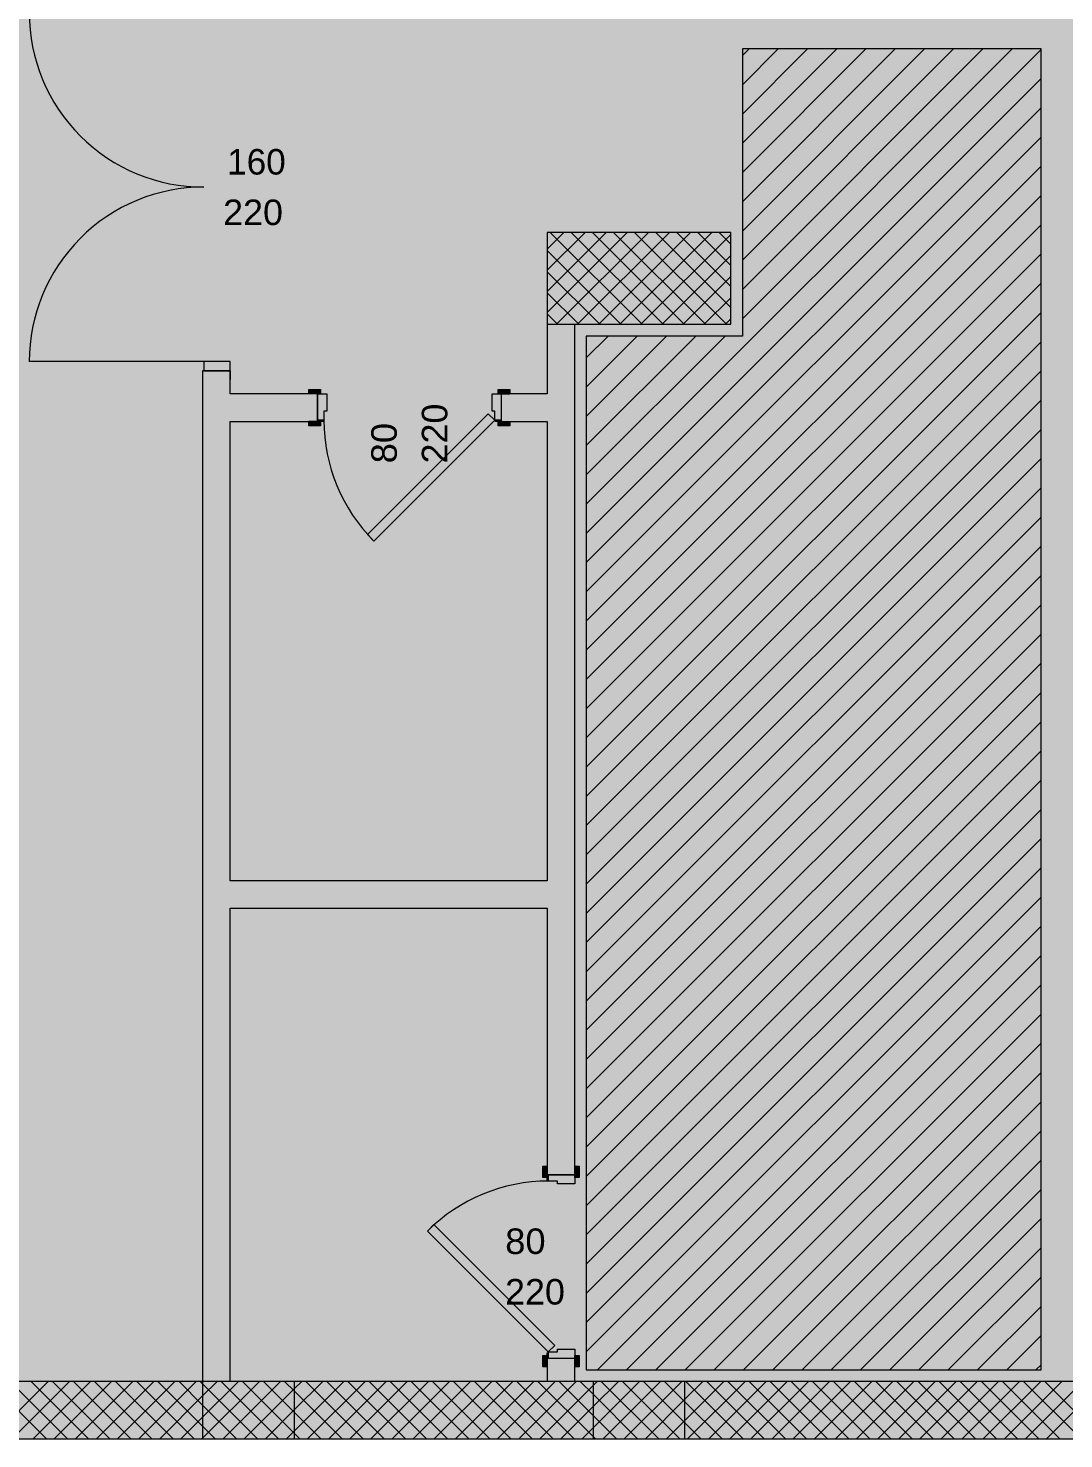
# Model space of a CAD drawing. Header units: metres. Extents: x 312 to 313.4, y 204 to 204.42.
# Drawn here: x 312.9575 to 313.0049, y 204.071 to 204.1356 of the extents above; entities that cross this region are included whole.
import ezdxf

# ---------------------------------------------------------------- set-up
doc = ezdxf.new("R2010")
doc.units = ezdxf.units.M
for name, color, linetype, true_color in [('PDF_2D Drafting - General', 7, 'Continuous', 0x999999), ('PDF_A - Fill Zone', 7, 'Continuous', 0xcccccc), ('PDF_A - Muret', 7, 'Continuous', 0xaaaaaa), ('PDF_A - Shtyllat', 7, 'Continuous', 0x999999)]:
    doc.layers.add(name, color=color, linetype=linetype, true_color=true_color)
doc.styles.add('PDF Arial', font='arial.ttf')

# ---------------------------------------------------------------- blocks, each defined once
blk = doc.blocks.new('bodrumi')
at = {"layer": 'PDF_2D Drafting - General', "true_color": 0xffffff, "transparency": 33554559}
blk.add_hatch(color=7, dxfattribs=at).paths.add_polyline_path([(0.003156999376074054, 0.2495060882568509), (0.003156999376074054, -0.04369808637829919), (-0.318948307376445, -0.04369808637829919), (-0.318948307376445, 0.2145893349541552), (-0.3188001144409327, 0.2167478379991508), (-0.3183581086900631, 0.2188659472995482), (-0.3176308059692587, 0.2209036351521831), (-0.3166315021938999, 0.2228228547838), (-0.3153795006646192, 0.2245874542236379), (-0.3138974959479697, 0.226164252895785), (-0.3122145022074392, 0.2275236445109101), (-0.3103614930046774, 0.2286402430216583), (-0.3083724994235695, 0.2294930548773948), (-0.3062864941067005, 0.2300659527248854), (-0.3041414807637466, 0.2303481706407524)])
at = {"layer": 'PDF_A - Fill Zone', "true_color": 0xffffff, "transparency": 33554559}
blk.add_hatch(color=7, dxfattribs=at).paths.add_polyline_path([(-0.224211357455772, -0.0405410654703644), (-0.2450533884684205, -0.0405410654703644), (-0.2450533884684205, 0.006842002699130489), (-0.2378953736199492, 0.006842002699130489), (-0.2378953736199492, 0.02000002814401114), (-0.224211357455772, 0.02000002814401114)])
at = {"layer": 'PDF_A - Muret', "true_color": 0xffffff, "transparency": 33554559}
for points in [[(-0.2569484096103452, 0.004195997111025918), (-0.2569484096103452, 0.003406984117305001), (-0.2570744139777617, 0.003406984117305001), (-0.2570744139777617, 0.002985993448902491), (-0.2573694002787192, 0.002985993448902491), (-0.2573694002787192, 0.004195997111025918)], [(-0.2489484026590958, 0.004195997111025918), (-0.2489484026590958, 0.002985993448902491), (-0.2492433997260264, 0.002985993448902491), (-0.2492433997260264, 0.003406984117305001), (-0.2493693933275267, 0.003406984117305001), (-0.2493693933275267, 0.004195997111025918)], [(-0.2455793899536047, -0.03201404503715821), (-0.2463693826463782, -0.03201404503715821), (-0.2463693826463782, -0.03188804066974171), (-0.2467903948465846, -0.03188804066974171), (-0.2467903948465846, -0.0315930543687557), (-0.2455793899536047, -0.0315930543687557)], [(-0.2455793899536047, -0.04001405198837915), (-0.2467903948465846, -0.04001405198837915), (-0.2467903948465846, -0.03972005615233343), (-0.2463693826463782, -0.03972005615233343), (-0.2463693826463782, -0.03959306131997664), (-0.2455793899536047, -0.03959306131997664)]]:
    blk.add_hatch(color=7, dxfattribs=at).paths.add_polyline_path(points)
at = {"layer": 'PDF_2D Drafting - General', "color": 8, "lineweight": 9, "true_color": 0x7f7f7f}
blk.add_lwpolyline([(-0.318948307376445, -0.04369808637829919), (0.003156999376074054, -0.04369808637829919)], dxfattribs=at)
at = {"layer": 'PDF_A - Fill Zone', "lineweight": 5}
for points in [[(-0.2450533884684205, -0.0008589699639003356), (-0.224211357455772, 0.0199830395168874)], [(-0.2378953736199492, 0.007639025539845079), (-0.2255343817816993, 0.02000002814401114)], [(-0.2378953736199492, 0.008978026496038183), (-0.2268743516710288, 0.02000002814401114)], [(-0.2378953736199492, 0.01031801791722842), (-0.2282143646240229, 0.02000002814401114)], [(-0.2378953736199492, 0.01165805240208329), (-0.2295543775770739, 0.02000002814401114)], [(-0.2378953736199492, 0.0129980438232451), (-0.2308933570014347, 0.02000002814401114)], [(-0.2378953736199492, 0.01433801371257459), (-0.2322333699544288, 0.02000002814401114)], [(-0.2378953736199492, 0.01567703620062844), (-0.2335733829074798, 0.02000002814401114)], [(-0.2378953736199492, 0.01701702762181867), (-0.2349133743286416, 0.02000002814401114)], [(-0.2378953736199492, 0.01835701904298048), (-0.2362523752848347, 0.02000002814401114)], [(-0.2378953736199492, 0.01969703199600303), (-0.2375923774719126, 0.02000002814401114)], [(-0.224211357455772, 0.02000002814401114), (-0.2378953736199492, 0.02000002814401114)], [(-0.2378953736199492, 0.02000002814401114), (-0.2378953736199492, 0.006842002699130489)], [(-0.224211357455772, -0.0405410654703644), (-0.224211357455772, 0.02000002814401114)], [(-0.2450533884684205, -0.002199004448783626), (-0.224211357455772, 0.01864304809572559)], [(-0.2450533884684205, -0.003538995869945438), (-0.224211357455772, 0.0173030136108423)], [(-0.2450533884684205, -0.004877996826166964), (-0.224211357455772, 0.01596401265462077)], [(-0.2450533884684205, -0.006218009779189515), (-0.224211357455772, 0.0146240427653197)], [(-0.2450533884684205, -0.007558022732183645), (-0.224211357455772, 0.01328402981229715)], [(-0.2450533884684205, -0.008898014153373879), (-0.224211357455772, 0.0119440168592746)], [(-0.2450533884684205, -0.01023804863822875), (-0.224211357455772, 0.01060503743491381)], [(-0.2450533884684205, -0.01157700653075722), (-0.224211357455772, 0.009265002950030521)], [(-0.2450533884684205, -0.01291699795191903), (-0.224211357455772, 0.007925033060729447)], [(-0.2450533884684205, 0.0004810214572614768), (-0.2386923856947192, 0.006842002699130489)], [(-0.2450533884684205, 0.001820022413483002), (-0.2400323986477702, 0.006842002699130489)], [(-0.2450533884684205, 0.003160013834644815), (-0.2413723793030158, 0.006842002699130489)], [(-0.2450533884684205, 0.004500005255806627), (-0.2427113910251251, 0.006842002699130489)], [(-0.2450533884684205, 0.005840018208829179), (-0.244051393212203, 0.006842002699130489)], [(-0.2378953736199492, 0.006842002699130489), (-0.2450533884684205, 0.006842002699130489)], [(-0.2450533884684205, 0.006842002699130489), (-0.2450533884684205, -0.0405410654703644)], [(-0.2450533884684205, -0.0142570324367739), (-0.224211357455772, 0.006585041639539213)], [(-0.2450533884684205, -0.01559702385796413), (-0.224211357455772, 0.005245007154684345)], [(-0.2450533884684205, -0.01693602481415724), (-0.224211357455772, 0.003905984666630502)], [(-0.2450533884684205, -0.01827601623534747), (-0.224211357455772, 0.002565993245440268)], [(-0.2450533884684205, -0.01961602918837002), (-0.224211357455772, 0.001226001824278455)], [(-0.2450533884684205, -0.02095602060953183), (-0.224211357455772, -0.0001140111287440959)], [(-0.2450533884684205, -0.0222960550943867), (-0.224211357455772, -0.001452990553104883)], [(-0.2450533884684205, -0.02363503451874749), (-0.224211357455772, -0.002793025037959751)], [(-0.2450533884684205, -0.02497500440807698), (-0.224211357455772, -0.004133016459149985)], [(-0.2450533884684205, -0.02631503889296027), (-0.224211357455772, -0.005472986348451059)], [(-0.2450533884684205, -0.02765503031412209), (-0.224211357455772, -0.006813020833334349)], [(-0.2450533884684205, -0.02899405280217593), (-0.224211357455772, -0.008152021789527453)], [(-0.2450533884684205, -0.03033404422333774), (-0.224211357455772, -0.009492013210717687)], [(-0.2450533884684205, -0.03167405717636029), (-0.224211357455772, -0.0108320046318795)], [(-0.2450533884684205, -0.03301404859755053), (-0.224211357455772, -0.01217201758490205)], [(-0.2450533884684205, -0.03435404001871234), (-0.224211357455772, -0.01351099700926284)], [(-0.2450533884684205, -0.03569306250676618), (-0.224211357455772, -0.01485098843042465)], [(-0.2450533884684205, -0.03703307545978873), (-0.224211357455772, -0.01619102291530794)], [(-0.2450533884684205, -0.03837304534911823), (-0.224211357455772, -0.01753103586830207)], [(-0.2450533884684205, -0.03971305830211236), (-0.224211357455772, -0.0188710272894923)], [(-0.2445413934495946, -0.0405410654703644), (-0.224211357455772, -0.02021000671385309)], [(-0.2432013804965436, -0.0405410654703644), (-0.224211357455772, -0.02155001966687564)], [(-0.2418623903062667, -0.0405410654703644), (-0.224211357455772, -0.02289001108803745)], [(-0.2405223881191887, -0.0405410654703644), (-0.224211357455772, -0.02423004557289232)], [(-0.2391823966980269, -0.0405410654703644), (-0.224211357455772, -0.02557003699408256)], [(-0.2378423837449759, -0.0405410654703644), (-0.224211357455772, -0.02690899488661103)], [(-0.2365023815578979, -0.0405410654703644), (-0.224211357455772, -0.02824902937146589)], [(-0.2351633806017048, -0.0405410654703644), (-0.224211357455772, -0.02958902079262771)], [(-0.2338233676486539, -0.0405410654703644), (-0.224211357455772, -0.03092903374565026)], [(-0.232483376227492, -0.0405410654703644), (-0.224211357455772, -0.03226807776556484)], [(-0.2311433632744979, -0.0405410654703644), (-0.224211357455772, -0.03360804765489434)], [(-0.229804362318248, -0.0405410654703644), (-0.224211357455772, -0.03494803907605615)], [(-0.2284643708970862, -0.0405410654703644), (-0.224211357455772, -0.03628807356091102)], [(-0.227124357944092, -0.0405410654703644), (-0.224211357455772, -0.03762806498207283)], [(-0.2257843665229302, -0.0405410654703644), (-0.224211357455772, -0.03896706593829435)], [(-0.2450533884684205, -0.0405410654703644), (-0.224211357455772, -0.0405410654703644)], [(-0.2244443535698792, -0.0405410654703644), (-0.224211357455772, -0.04030705735948459)]]:
    blk.add_lwpolyline(points, dxfattribs=at)
at = {"layer": 'PDF_A - Muret', "color": 8, "lineweight": 18, "true_color": 0x7f7f7f}
for points in [[(-0.2468433847215579, 0.007368004184314714), (-0.2468433847215579, 0.004195997111025918)], [(-0.2455793899536047, 0.007368004184314714), (-0.2468433847215579, 0.007368004184314714)], [(-0.2455793899536047, -0.0315930543687557), (-0.2455793899536047, 0.007368004184314714)], [(-0.2626324295891891, 0.005249012078195392), (-0.2626324295891891, 0.004858984205469596)], [(-0.2625794181823835, 0.005249012078195392), (-0.2626324295891891, 0.005249012078195392)], [(-0.2626324295891891, 0.005249012078195392), (-0.2626324295891891, -0.04105606418184493)], [(-0.2625794181823835, 0.005249012078195392), (-0.2626324295891891, 0.005249012078195392)], [(-0.2625794181823835, 0.005249012078195392), (-0.2626324295891891, 0.005249012078195392)], [(-0.2626324295891891, 0.005249012078195392), (-0.2626324295891891, 0.004858984205469596)], [(-0.2626324295891891, 0.005249012078195392), (-0.2626324295891891, 0.004858984205469596)], [(-0.2613694037543723, 0.005249012078195392), (-0.2625794181823835, 0.005249012078195392)], [(-0.2613694037543723, 0.005249012078195392), (-0.2625794181823835, 0.005249012078195392)], [(-0.2613694037543723, 0.005249012078195392), (-0.2625794181823835, 0.005249012078195392)], [(-0.2613694037543723, 0.005249012078195392), (-0.2613694037543723, 0.004858984205469596)], [(-0.2613694037543723, 0.004195997111025918), (-0.2613694037543723, 0.005249012078195392)], [(-0.2613694037543723, 0.005249012078195392), (-0.2613694037543723, 0.004858984205469596)], [(-0.2613694037543723, 0.005249012078195392), (-0.2613694037543723, 0.004858984205469596)], [(-0.2573694002787192, 0.004195997111025918), (-0.2613694037543723, 0.004195997111025918)], [(-0.2573694002787192, 0.004195997111025918), (-0.2577584269205886, 0.004195997111025918)], [(-0.2573694002787192, 0.004195997111025918), (-0.2577584269205886, 0.004195997111025918)], [(-0.2573694002787192, 0.004195997111025918), (-0.2577584269205886, 0.004195997111025918)], [(-0.2573694002787192, 0.004195997111025918), (-0.2573694002787192, 0.002985993448902491)], [(-0.2573694002787192, 0.004195997111025918), (-0.2573694002787192, 0.002985993448902491)], [(-0.2573694002787192, 0.004195997111025918), (-0.2573694002787192, 0.002985993448902491)], [(-0.2489484026590958, 0.004195997111025918), (-0.2485584178500631, 0.004195997111025918)], [(-0.2489484026590958, 0.004195997111025918), (-0.2489484026590958, 0.002985993448902491)], [(-0.2468433847215579, 0.004195997111025918), (-0.2489484026590958, 0.004195997111025918)], [(-0.2489484026590958, 0.004195997111025918), (-0.2489484026590958, 0.002985993448902491)], [(-0.2489484026590958, 0.004195997111025918), (-0.2489484026590958, 0.002985993448902491)], [(-0.2489484026590958, 0.004195997111025918), (-0.2485584178500631, 0.004195997111025918)], [(-0.2489484026590958, 0.004195997111025918), (-0.2485584178500631, 0.004195997111025918)], [(-0.2613694037543723, -0.01812001800536223), (-0.2613694037543723, 0.002933003573957649)], [(-0.2613694037543723, 0.002933003573957649), (-0.2573694002787192, 0.002933003573957649)], [(-0.2573694002787192, 0.002933003573957649), (-0.2577584269205886, 0.002933003573957649)], [(-0.2573694002787192, 0.002933003573957649), (-0.2577584269205886, 0.002933003573957649)], [(-0.2573694002787192, 0.002933003573957649), (-0.2577584269205886, 0.002933003573957649)], [(-0.2573694002787192, 0.002985993448902491), (-0.2573694002787192, 0.002933003573957649)], [(-0.2573694002787192, 0.002985993448902491), (-0.2573694002787192, 0.002933003573957649)], [(-0.2573694002787192, 0.002985993448902491), (-0.2573694002787192, 0.002933003573957649)], [(-0.2489484026590958, 0.002985993448902491), (-0.2489484026590958, 0.002933003573957649)], [(-0.2489484026590958, 0.002985993448902491), (-0.2489484026590958, 0.002933003573957649)], [(-0.2489484026590958, 0.002985993448902491), (-0.2489484026590958, 0.002933003573957649)], [(-0.2489484026590958, 0.002933003573957649), (-0.2485584178500631, 0.002933003573957649)], [(-0.2489484026590958, 0.002933003573957649), (-0.2468433847215579, 0.002933003573957649)], [(-0.2489484026590958, 0.002933003573957649), (-0.2485584178500631, 0.002933003573957649)], [(-0.2489484026590958, 0.002933003573957649), (-0.2485584178500631, 0.002933003573957649)], [(-0.2468433847215579, 0.002933003573957649), (-0.2468433847215579, -0.01812001800536223)], [(-0.2468433847215579, -0.01812001800536223), (-0.2613694037543723, -0.01812001800536223)], [(-0.2613694037543723, -0.04105606418184493), (-0.2613694037543723, -0.01938301154240207)], [(-0.2613694037543723, -0.01938301154240207), (-0.2468433847215579, -0.01938301154240207)], [(-0.2468433847215579, -0.01938301154240207), (-0.2468433847215579, -0.0315930543687557)], [(-0.2468433847215579, -0.0315930543687557), (-0.2468433847215579, -0.03120406002466325)], [(-0.2468433847215579, -0.0315930543687557), (-0.2468433847215579, -0.03120406002466325)], [(-0.2468433847215579, -0.0315930543687557), (-0.2468433847215579, -0.03120406002466325)], [(-0.2467903948465846, -0.0315930543687557), (-0.2468433847215579, -0.0315930543687557)], [(-0.2467903948465846, -0.0315930543687557), (-0.2468433847215579, -0.0315930543687557)], [(-0.2467903948465846, -0.0315930543687557), (-0.2468433847215579, -0.0315930543687557)], [(-0.2455793899536047, -0.0315930543687557), (-0.2467903948465846, -0.0315930543687557)], [(-0.2455793899536047, -0.0315930543687557), (-0.2467903948465846, -0.0315930543687557)], [(-0.2455793899536047, -0.0315930543687557), (-0.2467903948465846, -0.0315930543687557)], [(-0.2455793899536047, -0.0315930543687557), (-0.2455793899536047, -0.03120406002466325)], [(-0.2455793899536047, -0.0315930543687557), (-0.2455793899536047, -0.03120406002466325)], [(-0.2455793899536047, -0.0315930543687557), (-0.2455793899536047, -0.03120406002466325)], [(-0.2468433847215579, -0.04001405198837915), (-0.2468433847215579, -0.04040403679741189)], [(-0.2467903948465846, -0.04001405198837915), (-0.2468433847215579, -0.04001405198837915)], [(-0.2468433847215579, -0.04001405198837915), (-0.2468433847215579, -0.04105606418184493)], [(-0.2467903948465846, -0.04001405198837915), (-0.2468433847215579, -0.04001405198837915)], [(-0.2467903948465846, -0.04001405198837915), (-0.2468433847215579, -0.04001405198837915)], [(-0.2468433847215579, -0.04001405198837915), (-0.2468433847215579, -0.04040403679741189)], [(-0.2468433847215579, -0.04001405198837915), (-0.2468433847215579, -0.04040403679741189)], [(-0.2455793899536047, -0.04001405198837915), (-0.2467903948465846, -0.04001405198837915)], [(-0.2455793899536047, -0.04001405198837915), (-0.2467903948465846, -0.04001405198837915)], [(-0.2455793899536047, -0.04001405198837915), (-0.2467903948465846, -0.04001405198837915)], [(-0.2455793899536047, -0.04001405198837915), (-0.2455793899536047, -0.04040403679741189)], [(-0.2455793899536047, -0.04105606418184493), (-0.2455793899536047, -0.04001405198837915)], [(-0.2455793899536047, -0.04001405198837915), (-0.2455793899536047, -0.04040403679741189)], [(-0.2455793899536047, -0.04001405198837915), (-0.2455793899536047, -0.04040403679741189)], [(-0.2626324295891891, -0.04106706695554863), (-0.3147375071207534, -0.04106706695554863)], [(-0.2626324295891891, -0.04105606418184493), (-0.2613694037543723, -0.04105606418184493)], [(-0.2447373978508836, -0.04106706695554863), (-0.2584214032490877, -0.04106706695554863)], [(-0.2468433847215579, -0.04105606418184493), (-0.2455793899536047, -0.04105606418184493)], [(-0.1931583218045034, -0.04106706695554863), (-0.2405273942735562, -0.04106706695554863)], [(-0.3147375071207534, -0.04369808637829919), (-0.2626324295891891, -0.04369808637829919)], [(-0.2584214032490877, -0.04369808637829919), (-0.2447373978508836, -0.04369808637829919)], [(-0.2405273942735562, -0.04369808637829919), (-0.1931583218045034, -0.04369808637829919)]]:
    blk.add_lwpolyline(points, dxfattribs=at)
at = {"layer": 'PDF_A - Muret', "color": 253, "lineweight": 5, "true_color": 0x999999}
for points in [[(-0.2625794181823835, 0.005670024278430219), (-0.2705794251336329, 0.005670024278430219)], [(-0.2613694037543723, 0.005670024278430219), (-0.2625794181823835, 0.005670024278430219)], [(-0.2625794181823835, 0.005670024278430219), (-0.2625794181823835, 0.005249012078195392)], [(-0.2625794181823835, 0.005249012078195392), (-0.2613694037543723, 0.005249012078195392)], [(-0.2613694037543723, 0.005249012078195392), (-0.2613694037543723, 0.005670024278430219)]]:
    blk.add_lwpolyline(points, dxfattribs=at)
at = {"layer": 'PDF_A - Muret', "color": 8, "lineweight": 13, "true_color": 0x7f7f7f}
for points in [[(-0.2577584269205886, 0.004195997111025918), (-0.2577584269205886, 0.004396006435825939)], [(-0.2577584269205886, 0.004396006435825939), (-0.2572324254354044, 0.004396006435825939)], [(-0.2572324254354044, 0.004195997111025918), (-0.2577584269205886, 0.004195997111025918)], [(-0.2573694002787192, 0.002985993448902491), (-0.2573694002787192, 0.004195997111025918)], [(-0.2573694002787192, 0.004195997111025918), (-0.2569484096103452, 0.004195997111025918)], [(-0.2572324254354044, 0.004396006435825939), (-0.2572324254354044, 0.004195997111025918)], [(-0.2569484096103452, 0.004195997111025918), (-0.2569484096103452, 0.003406984117305001)], [(-0.2493693933275267, 0.003406984117305001), (-0.2493693933275267, 0.004195997111025918)], [(-0.2493693933275267, 0.004195997111025918), (-0.2489484026590958, 0.004195997111025918)], [(-0.2490853882683837, 0.004396006435825939), (-0.2485584178500631, 0.004396006435825939)], [(-0.2490853882683837, 0.004195997111025918), (-0.2490853882683837, 0.004396006435825939)], [(-0.2485584178500631, 0.004195997111025918), (-0.2490853882683837, 0.004195997111025918)], [(-0.2489484026590958, 0.004195997111025918), (-0.2489484026590958, 0.002985993448902491)], [(-0.2485584178500631, 0.004396006435825939), (-0.2485584178500631, 0.004195997111025918)], [(-0.2569484096103452, 0.003406984117305001), (-0.2570744139777617, 0.003406984117305001)], [(-0.2570744139777617, 0.003406984117305001), (-0.2570744139777617, 0.002985993448902491)], [(-0.2495404100206429, 0.003283003743490553), (-0.2550784117804596, -0.002254018317330519)], [(-0.2492433997260264, 0.002985993448902491), (-0.2495404100206429, 0.003283003743490553)], [(-0.2492433997260264, 0.003406984117305001), (-0.2493693933275267, 0.003406984117305001)], [(-0.2492433997260264, 0.002985993448902491), (-0.2492433997260264, 0.003406984117305001)], [(-0.2577584269205886, 0.002732972717296889), (-0.2577584269205886, 0.002933003573957649)], [(-0.2577584269205886, 0.002933003573957649), (-0.2572324254354044, 0.002933003573957649)], [(-0.2572324254354044, 0.002732972717296889), (-0.2577584269205886, 0.002732972717296889)], [(-0.2573694002787192, 0.002933003573957649), (-0.2573694002787192, 0.002985993448902491)], [(-0.2573694002787192, 0.002985993448902491), (-0.2571063995361555, 0.002985993448902491)], [(-0.2570744139777617, 0.002985993448902491), (-0.2573694002787192, 0.002985993448902491)], [(-0.2571063995361555, 0.002933003573957649), (-0.2573694002787192, 0.002933003573957649)], [(-0.2572324254354044, 0.002933003573957649), (-0.2572324254354044, 0.002732972717296889)], [(-0.2571063995361555, 0.002985993448902491), (-0.2571063995361555, 0.002933003573957649)], [(-0.2547804110209313, -0.002551997545026552), (-0.2492433997260264, 0.002985993448902491)], [(-0.2489484026590958, 0.002985993448902491), (-0.2492433997260264, 0.002985993448902491)], [(-0.2492114034017163, 0.002933003573957649), (-0.2492114034017163, 0.002985993448902491)], [(-0.2492114034017163, 0.002985993448902491), (-0.2489484026590958, 0.002985993448902491)], [(-0.2489484026590958, 0.002933003573957649), (-0.2492114034017163, 0.002933003573957649)], [(-0.2490853882683837, 0.002933003573957649), (-0.2485584178500631, 0.002933003573957649)], [(-0.2490853882683837, 0.002732972717296889), (-0.2490853882683837, 0.002933003573957649)], [(-0.2485584178500631, 0.002732972717296889), (-0.2490853882683837, 0.002732972717296889)], [(-0.2489484026590958, 0.002985993448902491), (-0.2489484026590958, 0.002933003573957649)], [(-0.2485584178500631, 0.002933003573957649), (-0.2485584178500631, 0.002732972717296889)], [(-0.2550784117804596, -0.002254018317330519), (-0.2547804110209313, -0.002551997545026552)], [(-0.2470433940463863, -0.0317300615098759), (-0.2470433940463863, -0.03120406002466325)], [(-0.2470433940463863, -0.03120406002466325), (-0.2468433847215579, -0.03120406002466325)], [(-0.2468433847215579, -0.03120406002466325), (-0.2468433847215579, -0.0317300615098759)], [(-0.2468433847215579, -0.03185602281357092), (-0.2468433847215579, -0.0315930543687557)], [(-0.2468433847215579, -0.0315930543687557), (-0.2467903948465846, -0.0315930543687557)], [(-0.2467903948465846, -0.0315930543687557), (-0.2467903948465846, -0.03185602281357092)], [(-0.2467903948465846, -0.03188804066974171), (-0.2467903948465846, -0.0315930543687557)], [(-0.2467903948465846, -0.0315930543687557), (-0.2455793899536047, -0.0315930543687557)], [(-0.2455793899536047, -0.0317300615098759), (-0.2455793899536047, -0.03120406002466325)], [(-0.2455793899536047, -0.03120406002466325), (-0.2453793913947493, -0.03120406002466325)], [(-0.2455793899536047, -0.0315930543687557), (-0.2455793899536047, -0.03201404503715821)], [(-0.2453793913947493, -0.03120406002466325), (-0.2453793913947493, -0.0317300615098759)], [(-0.2468433847215579, -0.0317300615098759), (-0.2470433940463863, -0.0317300615098759)], [(-0.2467903948465846, -0.03185602281357092), (-0.2468433847215579, -0.03185602281357092)], [(-0.2463693826463782, -0.03188804066974171), (-0.2467903948465846, -0.03188804066974171)], [(-0.2463693826463782, -0.03201404503715821), (-0.2463693826463782, -0.03188804066974171)], [(-0.2455793899536047, -0.03201404503715821), (-0.2463693826463782, -0.03201404503715821)], [(-0.2453793913947493, -0.0317300615098759), (-0.2455793899536047, -0.0317300615098759)], [(-0.2520304173787622, -0.0338840428670153), (-0.2523284073723744, -0.03418204362657207)], [(-0.2523284073723744, -0.03418204362657207), (-0.2467903948465846, -0.03972005615233343)], [(-0.2464924048529724, -0.03942205539277666), (-0.2520304173787622, -0.0338840428670153)], [(-0.2467903948465846, -0.03972005615233343), (-0.2464924048529724, -0.03942205539277666)], [(-0.2470433940463863, -0.04040403679741189), (-0.2470433940463863, -0.03987704484725896)], [(-0.2470433940463863, -0.03987704484725896), (-0.2468433847215579, -0.03987704484725896)], [(-0.2468433847215579, -0.04001405198837915), (-0.2468433847215579, -0.0397510620117032)], [(-0.2468433847215579, -0.0397510620117032), (-0.2467903948465846, -0.0397510620117032)], [(-0.2468433847215579, -0.03987704484725896), (-0.2468433847215579, -0.04040403679741189)], [(-0.2467903948465846, -0.04001405198837915), (-0.2468433847215579, -0.04001405198837915)], [(-0.2467903948465846, -0.04001405198837915), (-0.2467903948465846, -0.03972005615233343)], [(-0.2467903948465846, -0.03972005615233343), (-0.2463693826463782, -0.03972005615233343)], [(-0.2467903948465846, -0.0397510620117032), (-0.2467903948465846, -0.04001405198837915)], [(-0.2455793899536047, -0.04001405198837915), (-0.2467903948465846, -0.04001405198837915)], [(-0.2463693826463782, -0.03972005615233343), (-0.2463693826463782, -0.03959306131997664)], [(-0.2463693826463782, -0.03959306131997664), (-0.2455793899536047, -0.03959306131997664)], [(-0.2455793899536047, -0.03959306131997664), (-0.2455793899536047, -0.04001405198837915)], [(-0.2455793899536047, -0.04040403679741189), (-0.2455793899536047, -0.03987704484725896)], [(-0.2455793899536047, -0.03987704484725896), (-0.2453793913947493, -0.03987704484725896)], [(-0.2453793913947493, -0.03987704484725896), (-0.2453793913947493, -0.04040403679741189)], [(-0.2468433847215579, -0.04040403679741189), (-0.2470433940463863, -0.04040403679741189)], [(-0.2453793913947493, -0.04040403679741189), (-0.2455793899536047, -0.04040403679741189)]]:
    blk.add_lwpolyline(points, dxfattribs=at)
at = {"layer": 'PDF_A - Muret', "lineweight": 9}
for points in [[(-0.2697924253675978, -0.04369808637829919), (-0.2724234232584877, -0.04106706695554863)], [(-0.2723364345974346, -0.04369808637829919), (-0.2697044247097438, -0.04106706695554863)], [(-0.268824418131544, -0.04369808637829919), (-0.2714564280192349, -0.04106706695554863)], [(-0.2713684273613808, -0.04369808637829919), (-0.268737429470491, -0.04106706695554863)], [(-0.2678574228922912, -0.04369808637829919), (-0.2704884423150133, -0.04106706695554863)], [(-0.2704014213562118, -0.04369808637829919), (-0.2677694330003533, -0.04106706695554863)], [(-0.2668894264221535, -0.04369808637829919), (-0.2695204350789595, -0.04106706695554863)], [(-0.2694334356519903, -0.04369808637829919), (-0.2668024162292681, -0.04106706695554863)], [(-0.2659214191860997, -0.04369808637829919), (-0.2685534290737905, -0.04106706695554863)], [(-0.2684664296468213, -0.04369808637829919), (-0.2658344305250466, -0.04106706695554863)], [(-0.26495442394679, -0.04369808637829919), (-0.2675854218377367, -0.04106706695554863)], [(-0.2674984331766836, -0.04369808637829919), (-0.2648664232889928, -0.04106706695554863)], [(-0.2639864274767092, -0.04369808637829919), (-0.266618426598427, -0.04106706695554863)], [(-0.2665304474724621, -0.04369808637829919), (-0.2638994065179077, -0.04106706695554863)], [(-0.2630184310065715, -0.04369808637829919), (-0.2656504193623732, -0.04106706695554863)], [(-0.265563430701377, -0.04369808637829919), (-0.2629314208136861, -0.04106706695554863)], [(-0.2626324295891891, -0.04311707102456808), (-0.2646824336582085, -0.04106706695554863)], [(-0.2626324295891891, -0.04215005425345453), (-0.2637154168870666, -0.04106706695554863)], [(-0.2626324295891891, -0.04118206854926143), (-0.2627474204169289, -0.04106706695554863)], [(-0.2584214032490877, -0.0433310545179495), (-0.2561584169175717, -0.04106706695554863)], [(-0.2584214032490877, -0.04236306881372798), (-0.2571254013909083, -0.04106706695554863)], [(-0.2584214032490877, -0.04139504004584182), (-0.258093397861046, -0.04106706695554863)], [(-0.2552774091084871, -0.04369808637829919), (-0.2579094082302618, -0.04106706695554863)], [(-0.2578224088032925, -0.04369808637829919), (-0.2551904096815178, -0.04106706695554863)], [(-0.2543104031033181, -0.04369808637829919), (-0.2569414117601241, -0.04106706695554863)], [(-0.2568544015672387, -0.04369808637829919), (-0.2542234036763489, -0.04106706695554863)], [(-0.2533424066331804, -0.04369808637829919), (-0.2559744165208713, -0.04106706695554863)], [(-0.2558874063279859, -0.04369808637829919), (-0.253255396440295, -0.04106706695554863)], [(-0.2523753898620953, -0.04369808637829919), (-0.2550064092848174, -0.04106706695554863)], [(-0.2549193990919321, -0.04369808637829919), (-0.2522873892042412, -0.04106706695554863)], [(-0.2514074041578738, -0.04369808637829919), (-0.2540394140455646, -0.04106706695554863)], [(-0.2539514026217944, -0.04369808637829919), (-0.2513203939649884, -0.04106706695554863)], [(-0.2504393969218199, -0.04369808637829919), (-0.2530714068095108, -0.04106706695554863)], [(-0.2529844181484577, -0.04369808637829919), (-0.2503523974948507, -0.04106706695554863)], [(-0.2494724016825671, -0.04369808637829919), (-0.2521033888075408, -0.04106706695554863)], [(-0.2520164109124039, -0.04369808637829919), (-0.249384401024713, -0.04106706695554863)], [(-0.2485043944465133, -0.04369808637829919), (-0.2511364043342041, -0.04106706695554863)], [(-0.2510484036763501, -0.04369808637829919), (-0.2484173950195441, -0.04106706695554863)], [(-0.2475373992072036, -0.04369808637829919), (-0.2501684078640665, -0.04106706695554863)], [(-0.2500813976711811, -0.04369808637829919), (-0.2474493877834902, -0.04106706695554863)], [(-0.2465694027371228, -0.04369808637829919), (-0.2492004006280126, -0.04106706695554863)], [(-0.2491133904351273, -0.04369808637829919), (-0.2464824033101536, -0.04106706695554863)], [(-0.2456013739691798, -0.04369808637829919), (-0.2482334053887598, -0.04106706695554863)], [(-0.2481463951958744, -0.04369808637829919), (-0.2455144068400159, -0.04106706695554863)], [(-0.2447373978508836, -0.04359505649142648), (-0.247265398152706, -0.04106706695554863)], [(-0.2471784094916529, -0.04369808637829919), (-0.2447373978508836, -0.04125807596841469)], [(-0.2447373978508836, -0.04262707078720496), (-0.246298381381564, -0.04106706695554863)], [(-0.2447373978508836, -0.04166005401609141), (-0.2453303956773425, -0.04106706695554863)], [(-0.2405273942735562, -0.04285304751925878), (-0.2387413814120691, -0.04106706695554863)], [(-0.2405273942735562, -0.04188504028320494), (-0.2397083981832111, -0.04106706695554863)], [(-0.2378603843689007, -0.04369808637829919), (-0.2404923942565915, -0.04106706695554863)], [(-0.24040537329779, -0.04369808637829919), (-0.2377733741760153, -0.04106706695554863)], [(-0.2368933783637317, -0.04369808637829919), (-0.2395243870205377, -0.04106706695554863)], [(-0.2394373875936253, -0.04369808637829919), (-0.2368053561740453, -0.04106706695554863)], [(-0.2359253711276779, -0.04369808637829919), (-0.2385573917812849, -0.04106706695554863)], [(-0.2384693803575146, -0.04369808637829919), (-0.2358383824666248, -0.04106706695554863)], [(-0.2349573854234563, -0.04369808637829919), (-0.2375893737793149, -0.04106706695554863)], [(-0.2375023851182618, -0.04369808637829919), (-0.234870375230571, -0.04106706695554863)], [(-0.2339903901842035, -0.04369808637829919), (-0.236621366543261, -0.04106706695554863)], [(-0.2365343994140972, -0.04369808637829919), (-0.2339033584594858, -0.04106706695554863)], [(-0.2330223829481497, -0.04369808637829919), (-0.2356543713040082, -0.04106706695554863)], [(-0.2355673826429552, -0.04369808637829919), (-0.2329353727552643, -0.04106706695554863)], [(-0.2320553661770646, -0.04369808637829919), (-0.2346863855997867, -0.04106706695554863)], [(-0.234599353875069, -0.04369808637829919), (-0.2319673655192105, -0.04106706695554863)], [(-0.2310873589410107, -0.04369808637829919), (-0.2337193688287016, -0.04106706695554863)], [(-0.2336313681708475, -0.04369808637829919), (-0.2310003702799577, -0.04106706695554863)], [(-0.2301193517049001, -0.04369808637829919), (-0.2327513615926478, -0.04106706695554863)], [(-0.2326643729315947, -0.04369808637829919), (-0.2300323845757362, -0.04106706695554863)], [(-0.2291523564656472, -0.04369808637829919), (-0.2317833543565371, -0.04106706695554863)], [(-0.2316963656955409, -0.04369808637829919), (-0.2290643773396823, -0.04106706695554863)], [(-0.2281843707614826, -0.04369808637829919), (-0.2308163591172843, -0.04106706695554863)], [(-0.2307283799913193, -0.04369808637829919), (-0.2280973605685972, -0.04106706695554863)], [(-0.2272173539903406, -0.04369808637829919), (-0.2298483734131196, -0.04106706695554863)], [(-0.2297613632202342, -0.04369808637829919), (-0.2271293748643757, -0.04106706695554863)], [(-0.2262493682861191, -0.04369808637829919), (-0.2288803661770658, -0.04106706695554863)], [(-0.2287933559841804, -0.04369808637829919), (-0.2261623796251229, -0.04106706695554863)], [(-0.2252813610500652, -0.04369808637829919), (-0.2279133709377561, -0.04106706695554863)], [(-0.2278263607449276, -0.04369808637829919), (-0.225194372389069, -0.04106706695554863)], [(-0.2243143658108124, -0.04369808637829919), (-0.2269453637017023, -0.04106706695554863)], [(-0.2268583750407061, -0.04369808637829919), (-0.2242263651530152, -0.04106706695554863)], [(-0.2233463585747586, -0.04369808637829919), (-0.2259783684624495, -0.04106706695554863)], [(-0.2258903678046522, -0.04369808637829919), (-0.2232593699137624, -0.04106706695554863)], [(-0.2223783728705371, -0.04369808637829919), (-0.2250103827582848, -0.04106706695554863)], [(-0.2249233510335671, -0.04369808637829919), (-0.2222913411458194, -0.04106706695554863)], [(-0.221411356099452, -0.04369808637829919), (-0.2240423755221741, -0.04106706695554863)], [(-0.2239553437974564, -0.04369808637829919), (-0.2213243459065666, -0.04106706695554863)], [(-0.264595412699407, -0.04369808637829919), (-0.2626324295891891, -0.04173507097030438)], [(-0.2562454055786247, -0.04369808637829919), (-0.2584214032490877, -0.04152205641003093)], [(-0.2388283916049545, -0.04369808637829919), (-0.2405273942735562, -0.04200006340872164)], [(-0.2572134128146786, -0.04369808637829919), (-0.2584214032490877, -0.04249004211425245)], [(-0.2462104022555991, -0.04369808637829919), (-0.2447373978508836, -0.0422250712076675)], [(-0.2636284282260704, -0.04369808637829919), (-0.2626324295891891, -0.0427030566745259)], [(-0.2452433962504301, -0.04369808637829919), (-0.2447373978508836, -0.04319307844372133)], [(-0.239796377309176, -0.04369808637829919), (-0.2405273942735562, -0.04296708017983519)], [(-0.2626604209900165, -0.04369808637829919), (-0.2626324295891891, -0.04367108544241205)], [(-0.2581804188198475, -0.04369808637829919), (-0.2584214032490877, -0.04345705888533757)]]:
    blk.add_lwpolyline(points, dxfattribs=at)
at = {"layer": 'PDF_A - Muret', "color": 253, "lineweight": 5, "true_color": 0x999999}
for centre, radius, start, end in [((-0.262581165747747, 0.02166826740298688), 0.007998879002795067, 179.9871607338688, 270.012518774783), ((-0.2625811716325757, 0.005671798543374962), 0.007998874590246282, 89.98743906336458, 180.0127100111264)]:
    blk.add_arc(centre, radius, start, end, dxfattribs=at)
at = {"layer": 'PDF_A - Muret', "color": 8, "lineweight": 13, "true_color": 0x7f7f7f}
for centre, radius, start, end in [((-0.2492428416365442, 0.002985962685869481), 0.007831585071638126, 179.9997749378229, 225.0020219218246), ((-0.2467903953298105, -0.03971972538218438), 0.007831699164218829, 89.99999646436147, 135.0017086107302)]:
    blk.add_arc(centre, radius, start, end, dxfattribs=at)
at = {"layer": 'PDF_A - Muret', "color": 254, "true_color": 0xcccccc, "transparency": 33554559}
for points in [[(-0.2468433847215579, 0.007368004184314714), (-0.2455793899536047, 0.007368004184314714), (-0.2468433847215579, -0.0315930543687557), (-0.2455793899536047, -0.0315930543687557)], [(-0.2626324295891891, -0.04105606418184493), (-0.2626324295891891, 0.005249012078195392), (-0.2613694037543723, -0.04105606418184493), (-0.2613694037543723, 0.005249012078195392)], [(-0.2613694037543723, 0.004195997111025918), (-0.2573694002787192, 0.004195997111025918), (-0.2613694037543723, 0.002933003573957649), (-0.2573694002787192, 0.002933003573957649)], [(-0.2468433847215579, 0.004195997111025918), (-0.2468433847215579, 0.002933003573957649), (-0.2489484026590958, 0.004195997111025918), (-0.2489484026590958, 0.002933003573957649)], [(-0.2468433847215579, -0.01812001800536223), (-0.2468433847215579, -0.01938301154240207), (-0.2613694037543723, -0.01812001800536223), (-0.2613694037543723, -0.01938301154240207)], [(-0.2468433847215579, -0.04105606418184493), (-0.2468433847215579, -0.04001405198837915), (-0.2455793899536047, -0.04105606418184493), (-0.2455793899536047, -0.04001405198837915)], [(-0.3147375071207534, -0.04106706695554863), (-0.2626324295891891, -0.04106706695554863), (-0.3147375071207534, -0.04369808637829919), (-0.2626324295891891, -0.04369808637829919)], [(-0.2584214032490877, -0.04106706695554863), (-0.2447373978508836, -0.04106706695554863), (-0.2584214032490877, -0.04369808637829919), (-0.2447373978508836, -0.04369808637829919)], [(-0.2405273942735562, -0.04369808637829919), (-0.2405273942735562, -0.04106706695554863), (-0.1931583218045034, -0.04369808637829919), (-0.1931583218045034, -0.04106706695554863)]]:
    blk.add_solid(points, dxfattribs=at)
at = {"layer": 'PDF_A - Muret', "color": 7, "true_color": 0xffffff, "transparency": 33554559}
for points in [[(-0.2613694037543723, 0.005249012078195392), (-0.2625794181823835, 0.005249012078195392), (-0.2613694037543723, 0.005670024278430219), (-0.2625794181823835, 0.005670024278430219)], [(-0.2572324254354044, 0.004195997111025918), (-0.2577584269205886, 0.004195997111025918), (-0.2572324254354044, 0.004396006435825939), (-0.2577584269205886, 0.004396006435825939)], [(-0.2490853882683837, 0.004396006435825939), (-0.2485584178500631, 0.004396006435825939), (-0.2490853882683837, 0.004195997111025918), (-0.2485584178500631, 0.004195997111025918)], [(-0.2547804110209313, -0.002551997545026552), (-0.2550784117804596, -0.002254018317330519), (-0.2492433997260264, 0.002985993448902491), (-0.2495404100206429, 0.003283003743490553)], [(-0.2572324254354044, 0.002732972717296889), (-0.2577584269205886, 0.002732972717296889), (-0.2572324254354044, 0.002933003573957649), (-0.2577584269205886, 0.002933003573957649)], [(-0.2571063995361555, 0.002985993448902491), (-0.2571063995361555, 0.002933003573957649), (-0.2573694002787192, 0.002985993448902491), (-0.2573694002787192, 0.002933003573957649)], [(-0.2489484026590958, 0.002985993448902491), (-0.2489484026590958, 0.002933003573957649), (-0.2492114034017163, 0.002985993448902491), (-0.2492114034017163, 0.002933003573957649)], [(-0.2490853882683837, 0.002933003573957649), (-0.2485584178500631, 0.002933003573957649), (-0.2490853882683837, 0.002732972717296889), (-0.2485584178500631, 0.002732972717296889)], [(-0.2470433940463863, -0.0317300615098759), (-0.2470433940463863, -0.03120406002466325), (-0.2468433847215579, -0.0317300615098759), (-0.2468433847215579, -0.03120406002466325)], [(-0.2467903948465846, -0.03185602281357092), (-0.2468433847215579, -0.03185602281357092), (-0.2467903948465846, -0.0315930543687557), (-0.2468433847215579, -0.0315930543687557)], [(-0.2455793899536047, -0.0317300615098759), (-0.2455793899536047, -0.03120406002466325), (-0.2453793913947493, -0.0317300615098759), (-0.2453793913947493, -0.03120406002466325)], [(-0.2523284073723744, -0.03418204362657207), (-0.2520304173787622, -0.0338840428670153), (-0.2467903948465846, -0.03972005615233343), (-0.2464924048529724, -0.03942205539277666)], [(-0.2468433847215579, -0.03987704484725896), (-0.2468433847215579, -0.04040403679741189), (-0.2470433940463863, -0.03987704484725896), (-0.2470433940463863, -0.04040403679741189)], [(-0.2467903948465846, -0.04001405198837915), (-0.2468433847215579, -0.04001405198837915), (-0.2467903948465846, -0.0397510620117032), (-0.2468433847215579, -0.0397510620117032)], [(-0.2453793913947493, -0.03987704484725896), (-0.2453793913947493, -0.04040403679741189), (-0.2455793899536047, -0.03987704484725896), (-0.2455793899536047, -0.04040403679741189)]]:
    blk.add_solid(points, dxfattribs=at)
at = {"layer": 'PDF_A - Shtyllat', "lineweight": 5}
for points in [[(-0.2468433847215579, 0.007921049669050717), (-0.2431713866340033, 0.0115920357598327)], [(-0.2468433847215579, 0.00888802337647121), (-0.244139383104141, 0.0115920357598327)], [(-0.2468433847215579, 0.00985600908069273), (-0.2451063783433938, 0.0115920357598327)], [(-0.2468433847215579, 0.01082403784857888), (-0.2460744071112799, 0.0115920357598327)], [(-0.2424953835381416, 0.00738199988472843), (-0.246705387115469, 0.0115920357598327)], [(-0.2464143949720778, 0.00738199988472843), (-0.2422033793979494, 0.0115920357598327)], [(-0.2415273978339201, 0.00738199988472843), (-0.2457384026421323, 0.0115920357598327)], [(-0.2454463985019402, 0.00738199988472843), (-0.2412363949246128, 0.0115920357598327)], [(-0.2405604025946673, 0.00738199988472843), (-0.2447703954060785, 0.0115920357598327)], [(-0.2444794032626874, 0.00738199988472843), (-0.2402683984544751, 0.0115920357598327)], [(-0.2395923845926973, 0.00738199988472843), (-0.2438033678690772, 0.0115920357598327)], [(-0.2435113960266335, 0.00738199988472843), (-0.239301370917417, 0.0115920357598327)], [(-0.2386243773566434, 0.00738199988472843), (-0.2428353821648557, 0.0115920357598327)], [(-0.2425433887905797, 0.00738199988472843), (-0.2384213751051334, 0.01150401357017472)], [(-0.2384213751051334, 0.00814702640110454), (-0.2418673749288018, 0.0115920357598327)], [(-0.2384213751051334, 0.00911404317221809), (-0.240900379689549, 0.0115920357598327)], [(-0.2384213751051334, 0.01008202887641119), (-0.2399323939853275, 0.0115920357598327)], [(-0.2384213751051334, 0.01104904564752474), (-0.2389643867492737, 0.0115920357598327)], [(-0.2434624003092836, 0.00738199988472843), (-0.2468433847215579, 0.01076198306614629)], [(-0.2415763935513269, 0.00738199988472843), (-0.2384213751051334, 0.01053600633409246)], [(-0.2444304075453374, 0.00738199988472843), (-0.2468433847215579, 0.009794018893785505)], [(-0.240608386315273, 0.00738199988472843), (-0.2384213751051334, 0.009569011094839652)], [(-0.2453983932495021, 0.00738199988472843), (-0.2468433847215579, 0.008827023654532695)], [(-0.2396413803100472, 0.00738199988472843), (-0.2384213751051334, 0.008601025390646555)], [(-0.2463653884887549, 0.00738199988472843), (-0.2468433847215579, 0.00785899488661812)], [(-0.2386733730739934, 0.00738199988472843), (-0.2384213751051334, 0.007633018154592719)], [(-0.2626324295891891, -0.04367108544241205), (-0.260028432634158, -0.04106706695554863)], [(-0.2626324295891891, -0.0427030566745259), (-0.2609964183383795, -0.04106706695554863)], [(-0.2626324295891891, -0.04173507097030438), (-0.2619644255744333, -0.04106706695554863)], [(-0.2601164117601229, -0.04369808637829919), (-0.2626324295891891, -0.04118206854926143)], [(-0.2591484152899852, -0.04369808637829919), (-0.2617804251776761, -0.04106706695554863)], [(-0.2616924245198788, -0.04369808637829919), (-0.259061426628989, -0.04106706695554863)], [(-0.2584214032490877, -0.04345705888533757), (-0.2608124179416222, -0.04106706695554863)], [(-0.2584214032490877, -0.04249004211425245), (-0.2598444107055684, -0.04106706695554863)], [(-0.2584214032490877, -0.04152205641003093), (-0.2588774154663156, -0.04106706695554863)], [(-0.2447373978508836, -0.04319307844372133), (-0.2426113863627393, -0.04106706695554863)], [(-0.2447373978508836, -0.0422250712076675), (-0.2435793828328769, -0.04106706695554863)], [(-0.2447373978508836, -0.04125807596841469), (-0.2445463996039621, -0.04106706695554863)], [(-0.2417313905503988, -0.04369808637829919), (-0.2443623992072048, -0.04106706695554863)], [(-0.2442753890143763, -0.04369808637829919), (-0.2416443911234865, -0.04106706695554863)], [(-0.2407633940802612, -0.04369808637829919), (-0.2433953824361197, -0.04106706695554863)], [(-0.2433073817783225, -0.04369808637829919), (-0.2406763838874326, -0.04106706695554863)], [(-0.2405273942735562, -0.04296708017983519), (-0.2424273967318982, -0.04106706695554863)], [(-0.2405273942735562, -0.04200006340872164), (-0.2414604014926454, -0.04106706695554863)], [(-0.2607254077487369, -0.04369808637829919), (-0.2584214032490877, -0.04139504004584182)], [(-0.2426983857896516, -0.04369808637829919), (-0.2447373978508836, -0.04166005401609141)], [(-0.2423403865390696, -0.04369808637829919), (-0.2405273942735562, -0.04188504028320494)], [(-0.2610834177652919, -0.04369808637829919), (-0.2626324295891891, -0.04215005425345453)], [(-0.2597574220445722, -0.04369808637829919), (-0.2584214032490877, -0.04236306881372798)], [(-0.2436663930257055, -0.04369808637829919), (-0.2447373978508836, -0.04262707078720496)], [(-0.2620514142354295, -0.04369808637829919), (-0.2626324295891891, -0.04311707102456808)], [(-0.2413723793030158, -0.04369808637829919), (-0.2405273942735562, -0.04285304751925878)], [(-0.2587894040425454, -0.04369808637829919), (-0.2584214032490877, -0.0433310545179495)], [(-0.2446344002617593, -0.04369808637829919), (-0.2447373978508836, -0.04359505649142648)]]:
    blk.add_lwpolyline(points, dxfattribs=at)
at = {"layer": 'PDF_A - Shtyllat', "color": 8, "lineweight": 18, "true_color": 0x7f7f7f}
for points in [[(-0.2384213751051334, 0.0115920357598327), (-0.2468433847215579, 0.0115920357598327)], [(-0.2468433847215579, 0.0115920357598327), (-0.2468433847215579, 0.00738199988472843)], [(-0.2384213751051334, 0.00738199988472843), (-0.2384213751051334, 0.0115920357598327)], [(-0.2468433847215579, 0.00738199988472843), (-0.2384213751051334, 0.00738199988472843)], [(-0.2584214032490877, -0.04106706695554863), (-0.2626324295891891, -0.04106706695554863)], [(-0.2626324295891891, -0.04106706695554863), (-0.2626324295891891, -0.04369808637829919)], [(-0.2584214032490877, -0.04369808637829919), (-0.2584214032490877, -0.04106706695554863)], [(-0.2405273942735562, -0.04106706695554863), (-0.2447373978508836, -0.04106706695554863)], [(-0.2447373978508836, -0.04106706695554863), (-0.2447373978508836, -0.04369808637829919)], [(-0.2405273942735562, -0.04369808637829919), (-0.2405273942735562, -0.04106706695554863)], [(-0.2626324295891891, -0.04369808637829919), (-0.2584214032490877, -0.04369808637829919)], [(-0.2447373978508836, -0.04369808637829919), (-0.2405273942735562, -0.04369808637829919)]]:
    blk.add_lwpolyline(points, dxfattribs=at)
at = {"layer": 'PDF_A - Shtyllat', "color": 253, "true_color": 0xaaaaaa, "transparency": 33554559}
for points in [[(-0.2468433847215579, 0.00738199988472843), (-0.2468433847215579, 0.0115920357598327), (-0.2384213751051334, 0.00738199988472843), (-0.2384213751051334, 0.0115920357598327)], [(-0.2626324295891891, -0.04369808637829919), (-0.2626324295891891, -0.04106706695554863), (-0.2584214032490877, -0.04369808637829919), (-0.2584214032490877, -0.04106706695554863)], [(-0.2447373978508836, -0.04369808637829919), (-0.2447373978508836, -0.04106706695554863), (-0.2405273942735562, -0.04369808637829919), (-0.2405273942735562, -0.04106706695554863)]]:
    blk.add_solid(points, dxfattribs=at)
at = {"layer": 'PDF_A - Muret', "color": 9, "true_color": 0xd5aaaa, "char_height": 0.001170135086238928, "attachment_point": 7, "style": 'PDF Arial'}
for s, insert in [('\\W0.984041;160', (-0.2615091131422105, 0.01422882168029105)), ('\\W1.005971;220', (-0.2616938886854427, 0.011912865659923)), ('\\W1.018763;80', (-0.2487662984106578, -0.03524517519738879)), ('\\W1.005971;220', (-0.248772681257492, -0.03756079209114205))]:
    blk.add_mtext(s, dxfattribs=dict(at, insert=insert))
at = {"layer": 'PDF_A - Muret', "color": 9, "true_color": 0xd5aaaa, "char_height": 0.001170135086238928, "attachment_point": 7, "rotation": 90, "style": 'PDF Arial'}
for s, insert in [('\\W1.005971;220', (-0.2514019417974964, 0.001002884790636926)), ('\\W1.018763;80', (-0.2537175829145895, 0.001009267637471112))]:
    blk.add_mtext(s, dxfattribs=dict(at, insert=insert))

msp = doc.modelspace()

# ---------------------------------------------------------------- block references
msp.add_blockref('bodrumi', (313.2280981706735, 204.1146672935803))

doc.saveas('drawing.dxf')
